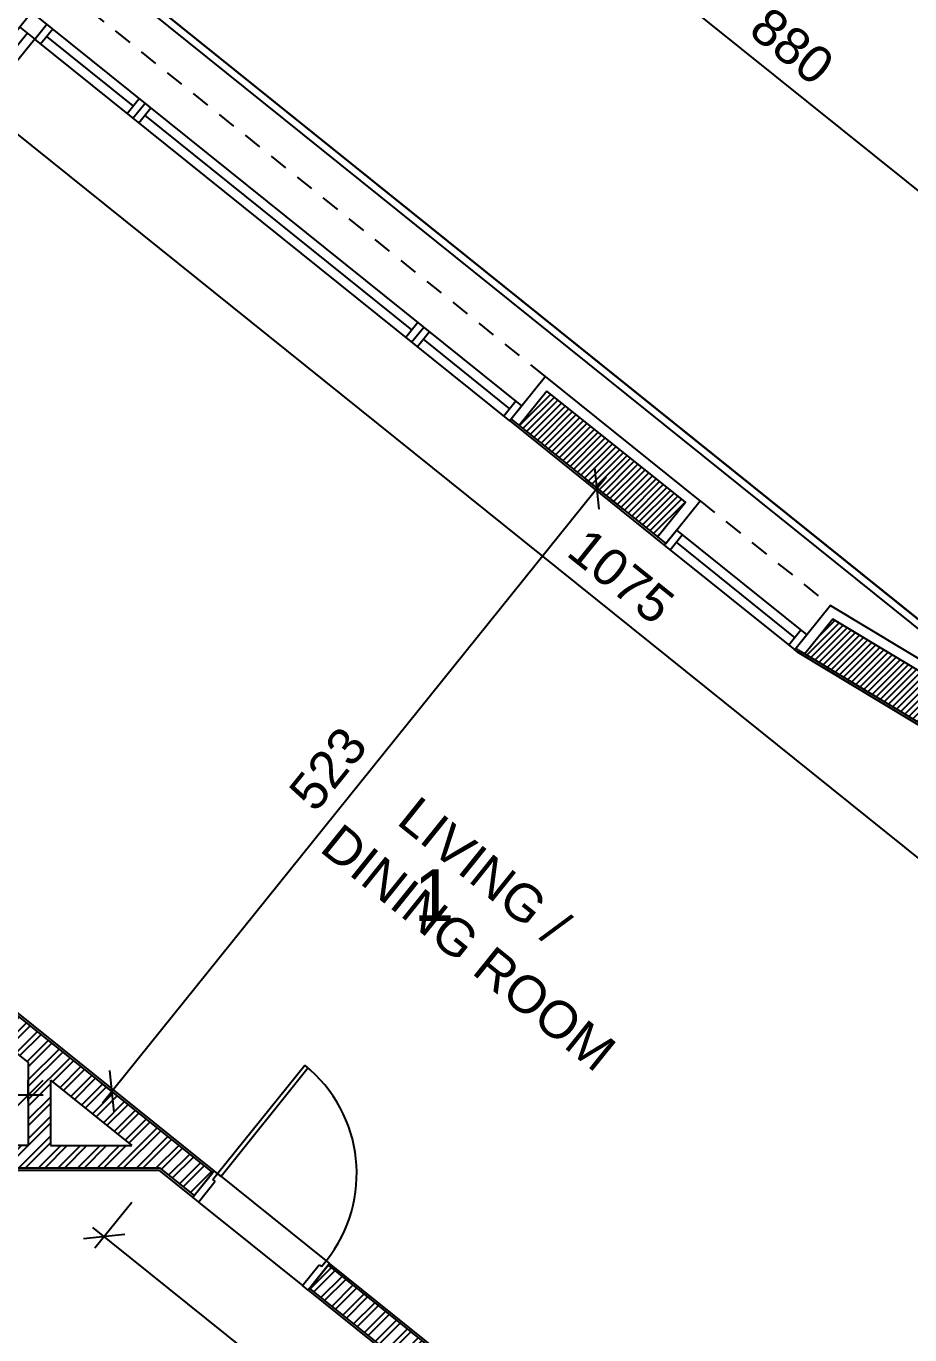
# Model space of a CAD drawing. Extents: x -1.8 to 45.6, y -22.6 to 61.5.
# Drawn here: x 15.77 to 21.74, y 48.27 to 57.11 of the extents above; entities that cross this region are included whole.
import ezdxf
from ezdxf.enums import TextEntityAlignment as Align

# ---------------------------------------------------------------- set-up
doc = ezdxf.new("R2010")
doc.units = 0
doc.header["$MEASUREMENT"] = 0
doc.header["$PDMODE"] = 35
doc.header["$PDSIZE"] = 0.3
doc.linetypes.add('HIDDEN2', pattern=[0.1875, 0.125, -0.0625])
doc.layers.get('0').update_dxf_attribs({"linetype": 'CONTINUOUS'})
doc.layers.get('DEFPOINTS').update_dxf_attribs({"linetype": 'CONTINUOUS'})
for name, color, linetype in [('60%', 7, 'CONTINUOUS'), ('A-ALU', 9, 'CONTINUOUS'), ('A-AREAS', 6, 'CONTINUOUS'), ('A-AREAS-TXT', 6, 'CONTINUOUS'), ('A-BALUST', 1, 'CONTINUOUS'), ('a-dim', 3, 'CONTINUOUS'), ('A-DOORS', 1, 'CONTINUOUS'), ('A-HATCH-CONC', 8, 'CONTINUOUS'), ('A-HATCH-WALL', 8, 'CONTINUOUS'), ('A-NOMENCLATURE', 3, 'CONTINUOUS'), ('A-PLASTER', 8, 'CONTINUOUS'), ('A-PORTE', 1, 'CONTINUOUS'), ('A-PROJ1H', 9, 'HIDDEN2'), ('A-PROJECTION', 9, 'CONTINUOUS'), ('a-revetement', 1, 'CONTINUOUS'), ('A-TILES', 137, 'CONTINUOUS'), ('A-WALL', 4, 'CONTINUOUS'), ('Parcelle$0$N-PLOT', 5, 'CONTINUOUS'), ('S-2ND-3RD-4-5-6TH$0$A-STR 2-3-4-5-6', 2, 'CONTINUOUS')]:
    doc.layers.add(name, color=color, linetype=linetype)
doc.styles.add('A100-STEXT', font='arial.ttf', dxfattribs={"height": 0.25})
doc.dimstyles.new('A100-DIM', dxfattribs={"dimtxt": 0.25, "dimasz": 0.2, "dimexe": 0.1, "dimexo": 0.3, "dimgap": 0.1, "dimtad": 1, "dimlfac": 100, "dimrnd": 0.5, "dimdsep": 46, "dimtxsty": 'A100-STEXT', "dimblk1": 'OBLIQUE', "dimblk2": 'OBLIQUE', "dimsah": 1, "dimcen": -0.05, "dimdle": 0.1, "dimclrd": 15, "dimclre": 15, "dimclrt": 256, "dimadec": 0, "dimazin": 0, "dimtfac": 0.28, "dimtix": 1, "dimtmove": 2, "dimatfit": 3, "dimldrblk": 'OBLIQUE', "dimfxl": 1, "dimtolj": 1, "dimarcsym": 0})

# ---------------------------------------------------------------- blocks, each defined once
blk = doc.blocks.new('P100E23D')
at = {"layer": 'A-PORTE'}
for p, q in [((0, 0), (0, -0.05)), ((0.23, 0), (0, 0)), ((0.23, -0.03), (0.23, 0)), ((0, -0.05), (0.18, -0.05)), ((0.18, -0.03), (0.23, -0.03)), ((0.18, -0.05), (0.18, -0.03)), ((0.23, -0.06), (0.23, -0.02)), ((0.23, -0.03), (1.17, -0.03)), ((1.17, -0.06), (0.23, -0.06)), ((0, -1), (0, -0.95)), ((0, -0.95), (0.18, -0.95)), ((0.18, -0.95), (0.18, -0.97)), ((0.18, -0.97), (0.23, -0.97)), ((0.23, -0.97), (0.23, -1)), ((0.23, -1), (0, -1))]:
    blk.add_line(p, q, dxfattribs=at)
blk.add_arc((0.23, -0.03), 0.94, 270, 0, dxfattribs=at)
blk = doc.blocks.new('A$C27EE2B71')
at = {"layer": 'A-ALU'}
for p, q in [((15.7307, 57.1075), (15.832, 57.026)), ((15.8709, 56.9947), (15.9524, 57.096)), ((16.4554, 56.5247), (16.5369, 56.626)), ((16.4944, 56.4933), (16.5758, 56.5946)), ((16.5333, 56.462), (16.6148, 56.5633)), ((18.4188, 55.1125), (18.3373, 55.0112)), ((18.3763, 54.9799), (18.4578, 55.0812)), ((18.4967, 55.0498), (18.4152, 54.9485)), ((19.0812, 54.5798), (18.9997, 54.4785)), ((19.1201, 54.5485), (19.0387, 54.4472))]:
    blk.add_line(p, q, dxfattribs=at)
for points in [[(19.1201, 54.5485), (15.8121, 57.2088), (15.5959, 56.9399)], [(15.832, 57.026), (15.9134, 57.1273)], [(15.7813, 57.0668), (15.6779, 56.9382)], [(16.4961, 56.5753), (15.9117, 57.0453)], [(19.0387, 54.4472), (15.832, 57.026), (15.6972, 56.8585)], [(18.3781, 55.0619), (16.574, 56.5127)], [(19.0404, 54.5292), (18.456, 54.9992)]]:
    blk.add_lwpolyline(points, dxfattribs=at)
blk = doc.blocks.new('A$C37CB01A7')
at = {"layer": 'A-ALU'}
for p, q in [((20.0829, 53.6074), (20.1644, 53.7087)), ((20.1218, 53.5761), (20.2033, 53.6774))]:
    blk.add_line(p, q, dxfattribs=at)
for points in [[(20.1644, 53.7087), (21.0449, 53.0006)], [(20.0829, 53.6074), (20.9635, 52.8993)], [(20.1626, 53.6267), (20.9652, 52.9813)], [(21.006, 53.0319), (20.9245, 52.9306)], [(21.0449, 53.0006), (20.9635, 52.8993)]]:
    blk.add_lwpolyline(points, dxfattribs=at)
blk.add_blockref('A$C27EE2B71', (0, 0), dxfattribs=at)
blk = doc.blocks.new('_OBLIQUE')
at = {"color": 0, "linetype": 'ByBlock'}
blk.add_line((-0.5, -0.5), (0.5, 0.5), dxfattribs=at)
blk = doc.blocks.new('*D176')
at = {"layer": 'a-dim', "color": 15, "lineweight": -2}
for p, q in [((16.486, 49.1662), (16.2373, 48.8569)), ((16.2221, 48.9975), (20.5078, 45.551)), ((20.6159, 45.845), (20.3672, 45.5357))]:
    blk.add_line(p, q, dxfattribs=at)
at = {"layer": 'DEFPOINTS', "color": 0}
for p in [(16.6741, 49.4), (20.8039, 46.0788), (20.4298, 45.6136)]:
    blk.add_point(p, dxfattribs=at)
at = {"layer": 'a-dim', "color": 15, "lineweight": -2, "xscale": 0.2, "yscale": 0.2, "zscale": 0.2}
for p, rotation in [((16.3, 48.9349), 141.1937093687687), ((20.4298, 45.6136), 321.1937093687687)]:
    blk.add_blockref('_OBLIQUE', p, dxfattribs=dict(at, rotation=rotation))
at = {"layer": 'a-dim', "insert": (18.5076, 47.4517), "char_height": 0.25, "attachment_point": 5, "rotation": 321.19371, "style": 'A100-STEXT'}
blk.add_mtext('\\A1;530', dxfattribs=at)
blk = doc.blocks.new('*D210')
at = {"layer": 'a-dim', "color": 15, "lineweight": -2}
for p, q in [((16.2884, 49.8385), (19.6913, 54.0699)), ((19.804, 53.851), (19.5507, 54.0547)), ((16.5264, 49.7754), (16.2731, 49.9791))]:
    blk.add_line(p, q, dxfattribs=at)
at = {"layer": 'DEFPOINTS', "color": 0}
for p in [(19.6286, 53.992), (20.0377, 53.663), (16.7602, 49.5874)]:
    blk.add_point(p, dxfattribs=at)
at = {"layer": 'a-dim', "color": 15, "lineweight": -2, "xscale": 0.2, "yscale": 0.2, "zscale": 0.2}
for p, rotation in [((19.6286, 53.992), 51.19370936876776), ((16.351, 49.9164), 231.1937093687678)]:
    blk.add_blockref('_OBLIQUE', p, dxfattribs=dict(at, rotation=rotation))
at = {"layer": 'a-dim', "insert": (17.8124, 52.0969), "char_height": 0.25, "attachment_point": 5, "rotation": 51.19371, "style": 'A100-STEXT'}
blk.add_mtext('\\A1;523', dxfattribs=at)
blk = doc.blocks.new('*D232')
at = {"layer": 'a-dim', "color": 15, "lineweight": -2}
for p, q in [((15.3825, 56.6506), (23.9155, 49.7883)), ((15.4756, 56.6068), (15.5231, 56.6659)), ((23.8527, 49.8699), (23.9002, 49.9289))]:
    blk.add_line(p, q, dxfattribs=at)
at = {"layer": 'DEFPOINTS', "color": 0}
for p in [(15.2876, 56.373), (23.8376, 49.851), (23.6647, 49.6361)]:
    blk.add_point(p, dxfattribs=at)
at = {"layer": 'a-dim', "color": 15, "lineweight": -2, "xscale": 0.2, "yscale": 0.2, "zscale": 0.2}
for p, rotation in [((15.4604, 56.5879), 141.1937093654776), ((23.8376, 49.851), 321.1937093654776)]:
    blk.add_blockref('_OBLIQUE', p, dxfattribs=dict(at, rotation=rotation))
at = {"layer": 'a-dim', "insert": (19.7916, 53.3969), "char_height": 0.25, "attachment_point": 5, "rotation": 321.19371, "style": 'A100-STEXT'}
blk.add_mtext('\\A1;1075', dxfattribs=at)
blk = doc.blocks.new('*D293')
at = {"layer": 'a-dim', "color": 15, "lineweight": -2}
for p, q in [((12.0589, 49.85), (12.0589, 49.9916)), ((15.7875, 49.85), (15.7875, 49.9916)), ((15.8875, 49.8916), (11.9589, 49.8916))]:
    blk.add_line(p, q, dxfattribs=at)
at = {"layer": 'DEFPOINTS', "color": 0}
for p in [(12.0589, 49.8916), (12.0589, 49.55), (15.7875, 49.55)]:
    blk.add_point(p, dxfattribs=at)
at = {"layer": 'a-dim', "color": 15, "lineweight": -2, "xscale": 0.2, "yscale": 0.2, "zscale": 0.2}
for p, rotation in [((12.0589, 49.8916), 179.9999999999996), ((15.7875, 49.8916), 359.9999999999996)]:
    blk.add_blockref('_OBLIQUE', p, dxfattribs=dict(at, rotation=rotation))
at = {"layer": 'a-dim', "insert": (13.9232, 50.1194), "char_height": 0.25, "attachment_point": 5, "style": 'A100-STEXT'}
blk.add_mtext('\\A1;373', dxfattribs=at)
blk = doc.blocks.new('*D300')
at = {"layer": '60%', "color": 15, "lineweight": -2}
for p, q in [((14.1028, 57.7557), (16.3311, 60.5265)), ((16.1905, 60.5113), (17.4528, 59.4962)), ((15.2092, 56.866), (17.4375, 59.6368))]:
    blk.add_line(p, q, dxfattribs=at)
at = {"layer": 'DEFPOINTS', "color": 0}
for p in [(17.3748, 59.5589), (13.9148, 57.5219), (15.0212, 56.6322)]:
    blk.add_point(p, dxfattribs=at)
at = {"layer": '60%', "color": 15, "lineweight": -2, "xscale": 0.2, "yscale": 0.2, "zscale": 0.2}
for p, rotation in [((16.2685, 60.4486), 141.1937093561858), ((17.3748, 59.5589), 321.1937093561858)]:
    blk.add_blockref('_OBLIQUE', p, dxfattribs=dict(at, rotation=rotation))
at = {"layer": '60%', "insert": (16.963, 60.1795), "char_height": 0.25, "attachment_point": 5, "rotation": 321.19371, "style": 'A100-STEXT'}
blk.add_mtext('\\A1;142', dxfattribs=at)
blk = doc.blocks.new('*D302')
at = {"layer": '60%', "color": 15, "lineweight": -2}
for p, q in [((14.1028, 57.7557), (17.1503, 61.5451)), ((17.0097, 61.5299), (45.0024, 39.0181)), ((41.9397, 35.3693), (44.9872, 39.1587))]:
    blk.add_line(p, q, dxfattribs=at)
at = {"layer": 'DEFPOINTS', "color": 0}
for p in [(13.9148, 57.5219), (44.9245, 39.0808), (41.7517, 35.1355)]:
    blk.add_point(p, dxfattribs=at)
at = {"layer": '60%', "color": 15, "lineweight": -2, "xscale": 0.2, "yscale": 0.2, "zscale": 0.2}
for p, rotation in [((17.0876, 61.4672), 141.1937093848894), ((44.9245, 39.0808), 321.1937093848894)]:
    blk.add_blockref('_OBLIQUE', p, dxfattribs=dict(at, rotation=rotation))
at = {"layer": '60%', "insert": (31.1488, 50.4514), "char_height": 0.25, "attachment_point": 5, "rotation": 321.19371, "style": 'A100-STEXT'}
blk.add_mtext('\\A1;3572', dxfattribs=at)
blk = doc.blocks.new('*D303')
at = {"layer": '60%', "color": 15, "lineweight": -2}
for p, q in [((16.1492, 58.0349), (17.4375, 59.6368)), ((24.3092, 53.9822), (17.2969, 59.6215)), ((23.0057, 52.5209), (24.294, 54.1228))]:
    blk.add_line(p, q, dxfattribs=at)
at = {"layer": 'DEFPOINTS', "color": 0}
for p in [(17.3748, 59.5589), (15.9612, 57.8011), (22.8177, 52.2871)]:
    blk.add_point(p, dxfattribs=at)
at = {"layer": '60%', "color": 15, "lineweight": -2, "xscale": 0.2, "yscale": 0.2, "zscale": 0.2}
for p, rotation in [((17.3748, 59.5589), 141.1937093709465), ((24.2313, 54.0449), 321.1937093709465)]:
    blk.add_blockref('_OBLIQUE', p, dxfattribs=dict(at, rotation=rotation))
at = {"layer": '60%', "insert": (20.9457, 56.9793), "char_height": 0.25, "attachment_point": 5, "rotation": 321.19371, "style": 'A100-STEXT'}
blk.add_mtext('\\A1;880', dxfattribs=at)

msp = doc.modelspace()

# ---------------------------------------------------------------- hatches: boundary and pattern name
at = {"layer": 'A-HATCH-CONC', "ltscale": 4}
h = msp.add_hatch(dxfattribs=at)
h.set_pattern_fill('ANSI31', color=256, scale=0.25, style=0)
h.paths.add_polyline_path([(19.29062, 54.64879), (19.10261, 54.41501), (20.03774, 53.66299), (20.22574, 53.89677)])
at = {"layer": 'A-HATCH-CONC'}
h = msp.add_hatch(dxfattribs=at)
h.set_pattern_fill('ANSI31', color=256, scale=0.25, style=0)
h.paths.add_polyline_path([(21.22099, 53.10781), (21.03165, 52.87237), (22.89113, 51.75326), (24.62861, 50.35597), (24.81662, 50.58975), (23.06697, 51.99683)])
at = {"layer": 'A-HATCH-WALL'}
h = msp.add_hatch(dxfattribs=at)
h.set_pattern_fill('ANSI32', color=256, scale=0.25, style=0)
h.paths.add_polyline_path([(12.5521, 52.97153), (12.65237, 53.09621), (12.41859, 53.28422), (12.27044, 53.1), (11.9089, 53.1), (11.9089, 51.05), (12.0589, 51.05), (12.0589, 52.03389), (13.3989, 52.03389), (15.78753, 50.11294), (15.78753, 49.55), (12.0589, 49.55), (12.0589, 50.25), (11.9089, 50.25), (11.9089, 49.55), (9.97837, 49.55), (9.97837, 51.75), (10.57837, 51.75), (10.57837, 51.9), (9.82837, 51.9), (9.82837, 49.55), (9.67837, 49.55), (9.67837, 49.4), (14.22837, 49.4), (14.22837, 49.1), (14.37837, 49.1), (14.37837, 49.4), (16.67405, 49.4), (16.90756, 49.21221), (17.0329, 49.36807)])
h.paths.add_polyline_path([(12.0589, 52.18389), (12.0589, 52.9), (12.30208, 52.9), (12.44147, 53.07333), (12.48044, 53.04199), (12.34883, 52.87835), (13.21237, 52.18389)], flags=16)
h.paths.add_polyline_path([(15.93753, 49.55), (15.93753, 49.99231), (16.48753, 49.55)], flags=16)
h = msp.add_hatch(dxfattribs=at)
h.set_pattern_fill('ANSI32', color=256, scale=0.25, style=0)
h.paths.add_polyline_path([(21.61015, 46.84196), (21.49326, 46.93596), (20.92924, 46.23462), (17.81216, 48.74138), (17.68683, 48.58552), (20.8039, 46.07877), (20.7099, 45.96188), (20.82679, 45.86787)])

# ---------------------------------------------------------------- linework, layer by layer
at = {"layer": 'A-AREAS'}
msp.add_lwpolyline([(14.74689, 44.02026), (17.36523, 41.91458), (17.55324, 42.14836), (18.69876, 41.22713), (19.60743, 42.35702), (19.97758, 42.05934), (21.278, 43.67638), (22.33001, 42.83034), (25.25978, 46.47343), (24.32076, 47.22859), (26.20083, 49.5664), (23.11502, 52.04801), (19.53813, 54.92455), (15.96124, 57.80109), (12.2369, 53.17)], dxfattribs=at)
at = {"layer": 'A-BALUST'}
for points in [[(23.10713, 52.05435), (15.96124, 57.80109), (15.39722, 57.09975)], [(22.78637, 52.24815), (15.96886, 57.7308), (15.43618, 57.06842)]]:
    msp.add_lwpolyline(points, dxfattribs=at)
at = {"layer": 'A-PLASTER'}
for points in [[(19.04807, 54.45888), (19.03866, 54.44719), (19.08152, 54.41273), (19.08152, 54.41273), (20.08289, 53.60743), (20.08289, 53.60743)], [(20.08289, 53.60743), (20.08289, 53.60743), (20.09229, 53.61912)], [(17.0423, 49.37976), (12.57319, 52.97382), (12.70793, 53.14136)], [(20.97286, 52.91096), (20.96329, 52.89906), (20.98012, 52.88587), (22.88252, 51.74094), (24.37374, 50.54169), (22.34954, 48.02465), (22.48981, 47.91185), (22.74048, 48.22355), (22.80672, 48.17029)], [(14.39337, 49.1), (14.39337, 49.385), (16.66877, 49.385), (16.89816, 49.20052)], [(17.67743, 48.57384), (20.78281, 46.07648), (20.68881, 45.95959), (20.82908, 45.84678), (21.63124, 46.84425), (21.49097, 46.95705), (20.92695, 46.25571), (17.82157, 48.75307)]]:
    msp.add_lwpolyline(points, dxfattribs=at)
at = {"layer": 'A-PROJ1H'}
msp.add_line((19.27994, 54.74721), (15.77323, 57.56731), dxfattribs=at)
msp.add_lwpolyline([(20.32416, 53.90745), (21.20473, 53.19929)], dxfattribs=at)
at = {"layer": 'A-PROJECTION'}
msp.add_lwpolyline([(23.10713, 52.05435), (15.96124, 57.80109), (15.77323, 57.56731)], dxfattribs=at)
at = {"layer": 'a-revetement'}
for p, q in [((21.20514, 53.19979), (20.97286, 52.91096)), ((21.20514, 53.19979), (23.09936, 52.05978)), ((20.98873, 52.8982), (20.97286, 52.91096)), ((20.98873, 52.8982), (21.03165, 52.87237))]:
    msp.add_line(p, q, dxfattribs=at)
msp.add_lwpolyline([(20.03774, 53.66299), (20.09229, 53.61912), (20.32416, 53.90745), (19.27994, 54.74721), (19.04807, 54.45888), (19.10261, 54.41501)], dxfattribs=at)
at = {"layer": 'A-TILES'}
for p, q in [((17.06567, 49.36096), (17.79819, 48.77187)), ((16.93712, 49.16919), (17.63846, 48.60517))]:
    msp.add_line(p, q, dxfattribs=at)
at = {"layer": 'A-WALL'}
for p, q in [((15.78753, 50.11294), (15.78753, 49.55)), ((15.93753, 49.99231), (16.48753, 49.55)), ((15.93753, 49.99231), (15.93753, 49.55)), ((15.78753, 49.55), (12.0589, 49.55)), ((15.93753, 49.55), (16.48753, 49.55)), ((14.37837, 49.4), (16.67405, 49.4)), ((17.68683, 48.58552), (17.81216, 48.74138)), ((17.81216, 48.74138), (20.92924, 46.23462)), ((17.68683, 48.58552), (20.8039, 46.07877))]:
    msp.add_line(p, q, dxfattribs=at)
msp.add_lwpolyline([(16.67405, 49.4), (16.90756, 49.21221), (17.0329, 49.36807), (12.5521, 52.97153), (12.65237, 53.09621), (12.41859, 53.28422), (12.27044, 53.1), (11.9089, 53.1), (11.9089, 51.05), (12.0589, 51.05), (12.0589, 52.03389), (13.3989, 52.03389), (15.78753, 50.11294)], dxfattribs=at)
at = {"layer": 'Parcelle$0$N-PLOT'}
msp.add_line((15.99494, 57.77399), (41.90837, 36.93437), dxfattribs=at)
at = {"layer": 'S-2ND-3RD-4-5-6TH$0$A-STR 2-3-4-5-6'}
msp.add_lwpolyline([(19.29062, 54.64879), (19.1029, 54.41478), (20.03774, 53.66299), (20.22574, 53.89677)], close=True, dxfattribs=at)
msp.add_lwpolyline([(23.07104, 51.99438), (21.22099, 53.10781), (21.03165, 52.87237), (22.89113, 51.75326), (24.62861, 50.35597), (24.81662, 50.58975), (23.06327, 51.9998)], dxfattribs=at)

# ---------------------------------------------------------------- block references
at = {"layer": 'A-ALU'}
msp.add_blockref('A$C37CB01A7', (0, 0), dxfattribs=at)
at = {"layer": 'A-DOORS', "rotation": 51.19370916180312}
msp.add_blockref('P100E23D', (16.89816, 49.20052), dxfattribs=at)

# ---------------------------------------------------------------- texts
at = {"layer": 'A-AREAS-TXT', "style": 'A100-STEXT'}
msp.add_text('1', height=0.35, dxfattribs=at).set_placement((18.52801, 51.06772), align=Align.CENTER)
at = {"layer": 'A-NOMENCLATURE', "style": 'A100-STEXT'}
for s, p in [('LIVING /', (18.86921, 51.4109)), ('DINING ROOM', (18.76186, 50.88852))]:
    msp.add_text(s, height=0.25, rotation=321.19, dxfattribs=at).set_placement(p, align=Align.MIDDLE)

# ---------------------------------------------------------------- dimensions: what is measured, and where the dimension line sits
at = {"layer": '60%'}
for p1, p2, distance, picture, middle in [((13.91484, 57.521928), (41.751696, 35.135489), 5.062794, '*D302', (31.148783, 50.45145)), ((13.91484, 57.52193), (15.0212, 56.63219), 3.75567, '*D300', (16.96298, 60.17947)), ((22.8177, 52.28712), (15.96124, 57.80109), -2.25567, '*D303', (20.94573, 56.97927))]:
    dim = msp.add_aligned_dim(p1=p1, p2=p2, distance=distance, dimstyle='A100-DIM', dxfattribs=at)
    dim.commit()
    dim.dimension.update_dxf_attribs({"geometry": picture, "text_midpoint": middle})
at = {"layer": 'a-dim'}
for p1, p2, distance, picture, middle in [((15.2876, 56.37304), (23.66474, 49.63613), 0.27575, '*D232', (19.79164, 53.39687)), ((15.78753, 49.55), (12.0589, 49.55), -0.34163, '*D293', (13.92321, 50.11935))]:
    dim = msp.add_aligned_dim(p1=p1, p2=p2, distance=distance, dimstyle='A100-DIM', dxfattribs=at)
    dim.commit()
    dim.dimension.update_dxf_attribs({"geometry": picture, "text_midpoint": middle})
for base, p1, p2, angle, picture, middle in [((19.62861, 53.99201), (16.76015, 49.58741), (20.03774, 53.66299), 231.193709, '*D210', (17.81235, 52.09694)), ((20.42984, 45.61363), (16.67405, 49.4), (20.8039, 46.07877), 141.193709, '*D176', (18.50763, 47.45171))]:
    dim = msp.add_linear_dim(base=base, p1=p1, p2=p2, angle=angle, dimstyle='A100-DIM', dxfattribs=at)
    dim.commit()
    dim.dimension.update_dxf_attribs({"geometry": picture, "text_midpoint": middle})

doc.saveas('drawing.dxf')
